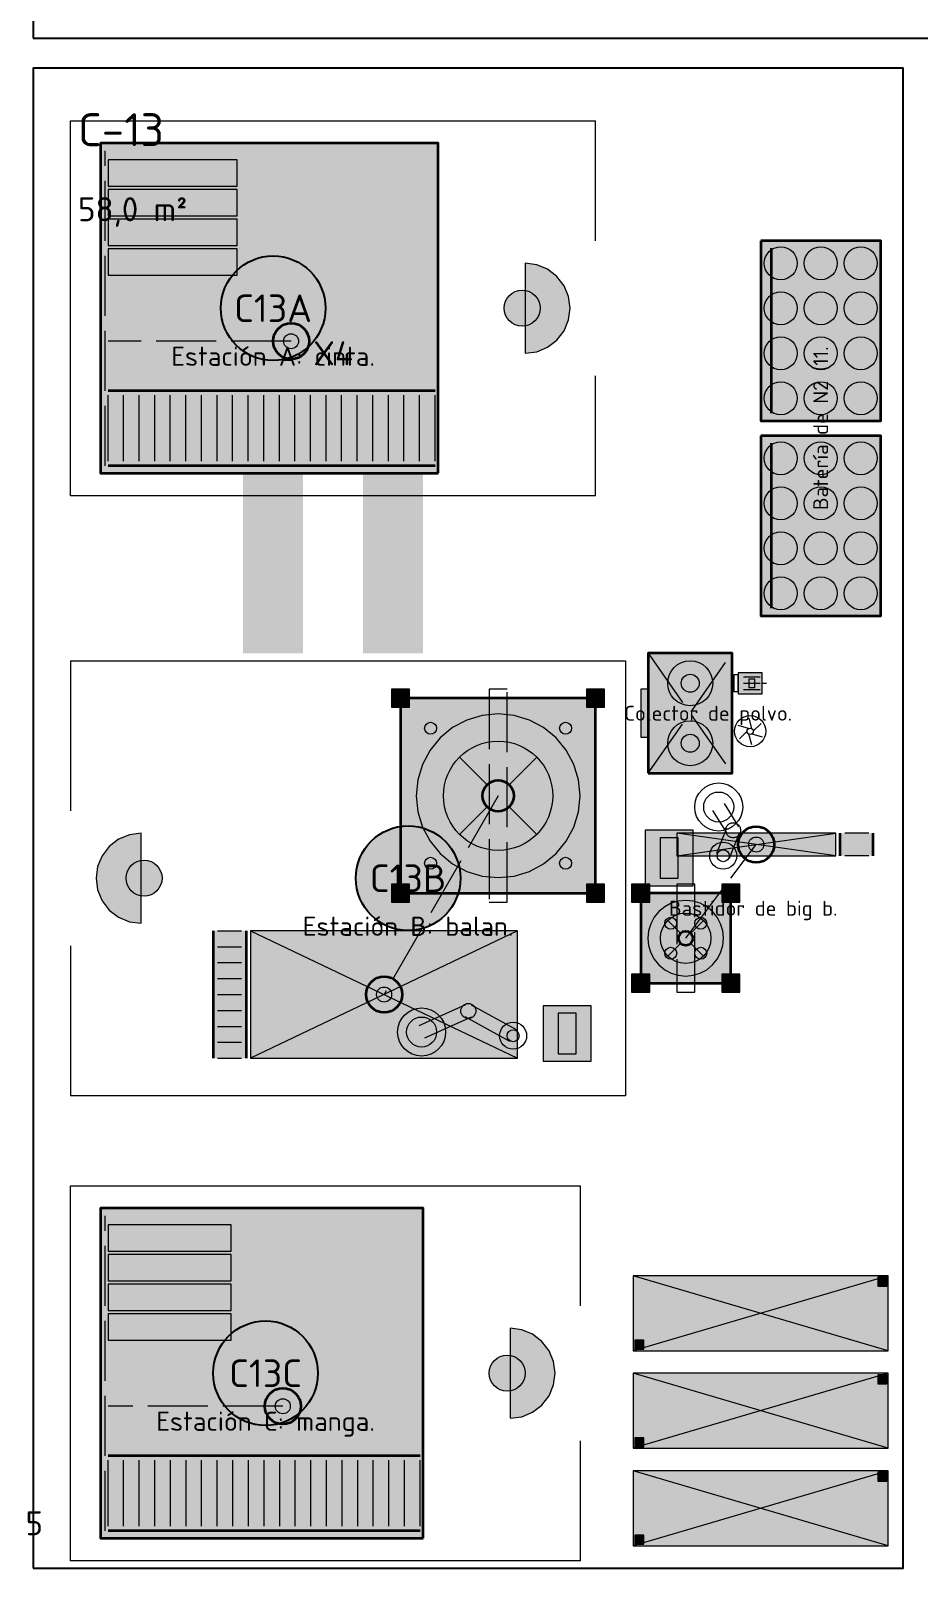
# Model space of a CAD drawing. Header units: millimetres. Extents: x 0 to 1682, y 0 to 1189.
# Drawn here: x 584.8 to 644, y 578 to 680.5 of the extents above; entities that cross this region are included whole.
import ezdxf
from ezdxf.enums import TextEntityAlignment as Align

# ---------------------------------------------------------------- set-up
doc = ezdxf.new("R2010")
doc.units = ezdxf.units.MM
doc.linetypes.add('IRAM-E-TRAZOS', pattern=[5, 4, -1])
for name, color, linetype, lineweight, true_color in [('A-AREA-TRABAJO', 30, 'CONTINUOUS', 13, 0xeb963c), ('A-EQUIPO', 30, 'CONTINUOUS', 35, 0xe67800), ('A-SENDA', 2, 'CONTINUOUS', 25, 0xd7a500)]:
    doc.layers.add(name, color=color, linetype=linetype, lineweight=lineweight, true_color=true_color)
for name, color, linetype, lineweight in [('A-EQUIPO-FINO', 8, 'CONTINUOUS', 13), ('A-EQUIPO-OCULTO', 8, 'IRAM-E-TRAZOS', 13), ('A-EQUIPO-RELLENO', 9, 'CONTINUOUS', 13), ('A-OPERARIO', 6, 'CONTINUOUS', 18), ('A-PASO', 7, 'CONTINUOUS', 25), ('A-SECTOR', 1, 'CONTINUOUS', 25), ('A-SEGURIDAD', 1, 'IRAM-E-TRAZOS', 18), ('A-TEXTO', 7, 'CONTINUOUS', 18), ('S-INCENDIO', 1, 'CONTINUOUS', 25)]:
    doc.layers.add(name, color=color, linetype=linetype, lineweight=lineweight)
doc.styles.add('ISO3098', font='isocpeur.ttf')

msp = doc.modelspace()

# ---------------------------------------------------------------- hatches: boundary and pattern name
at = {"layer": 'A-EQUIPO-RELLENO', "true_color": 0xeedec0}
h = msp.add_hatch(color=7, dxfattribs=at)
h.dxf.hatch_style = 1
h.paths.add_polyline_path([(612, 651), (612, 673), (589.5, 673), (589.5, 651)])
at = {"layer": 'A-EQUIPO-RELLENO', "true_color": 0xecece4}
h = msp.add_hatch(color=7, dxfattribs=at)
h.dxf.hatch_style = 1
h.paths.add_polyline_path([(633.5, 666.5), (633.5, 654.5), (641.5, 654.5), (641.5, 666.5)])
at = {"layer": 'A-EQUIPO-RELLENO', "true_color": 0xffffff}
h = msp.add_hatch(color=7, dxfattribs=at)
h.dxf.hatch_style = 1
h.paths.add_polyline_path([(604.488, 662), (604.401, 662.776), (604.143, 663.513), (603.727, 664.175), (603.175, 664.727), (602.513, 665.143), (601.776, 665.401), (601, 665.488), (600.224, 665.401), (599.487, 665.143), (598.825, 664.727), (598.273, 664.175), (597.857, 663.513), (597.599, 662.776), (597.512, 662), (597.599, 661.224), (597.857, 660.487), (598.273, 659.825), (598.825, 659.273), (599.487, 658.857), (600.224, 658.599), (601, 658.512), (601.776, 658.599), (602.513, 658.857), (603.175, 659.273), (603.727, 659.825), (604.143, 660.487), (604.401, 661.224)])
at = {"layer": 'A-EQUIPO-RELLENO', "true_color": 0x96b4d2}
h = msp.add_hatch(color=7, dxfattribs=at)
h.dxf.hatch_style = 1
h.paths.add_polyline_path([(634.833, 663.9), (635.118, 663.937), (635.383, 664.047), (635.611, 664.222), (635.786, 664.45), (635.896, 664.715), (635.933, 665), (635.896, 665.285), (635.786, 665.55), (635.611, 665.778), (635.383, 665.953), (635.118, 666.063), (634.833, 666.1), (634.549, 666.063), (634.283, 665.953), (634.056, 665.778), (633.881, 665.55), (633.771, 665.285), (633.733, 665), (633.771, 664.715), (633.881, 664.45), (634.056, 664.222), (634.283, 664.047), (634.549, 663.937)])
h = msp.add_hatch(color=7, dxfattribs=at)
h.dxf.hatch_style = 1
h.paths.add_polyline_path([(637.5, 663.9), (637.785, 663.937), (638.05, 664.047), (638.278, 664.222), (638.453, 664.45), (638.563, 664.715), (638.6, 665), (638.563, 665.285), (638.453, 665.55), (638.278, 665.778), (638.05, 665.953), (637.785, 666.063), (637.5, 666.1), (637.215, 666.063), (636.95, 665.953), (636.722, 665.778), (636.547, 665.55), (636.437, 665.285), (636.4, 665), (636.437, 664.715), (636.547, 664.45), (636.722, 664.222), (636.95, 664.047), (637.215, 663.937)])
h = msp.add_hatch(color=7, dxfattribs=at)
h.dxf.hatch_style = 1
h.paths.add_polyline_path([(640.167, 663.9), (640.451, 663.937), (640.717, 664.047), (640.944, 664.222), (641.119, 664.45), (641.229, 664.715), (641.267, 665), (641.229, 665.285), (641.119, 665.55), (640.944, 665.778), (640.717, 665.953), (640.451, 666.063), (640.167, 666.1), (639.882, 666.063), (639.617, 665.953), (639.389, 665.778), (639.214, 665.55), (639.104, 665.285), (639.067, 665), (639.104, 664.715), (639.214, 664.45), (639.389, 664.222), (639.617, 664.047), (639.882, 663.937)])
at = {"layer": 'A-EQUIPO-RELLENO', "true_color": 0xfae1f5}
h = msp.add_hatch(color=7, dxfattribs=at)
h.dxf.hatch_style = 1
h.paths.add_polyline_path([(617.8, 659), (618.576, 659.102), (619.3, 659.402), (619.921, 659.879), (620.398, 660.5), (620.698, 661.224), (620.8, 662), (620.698, 662.776), (620.398, 663.5), (619.921, 664.121), (619.3, 664.598), (618.576, 664.898), (617.8, 665), (617.8, 659)])
at = {"layer": 'A-EQUIPO-RELLENO', "true_color": 0xffffff}
h = msp.add_hatch(color=7, dxfattribs=at)
h.dxf.hatch_style = 1
h.paths.add_polyline_path([(617.6, 663.2), (617.289, 663.159), (617, 663.039), (616.751, 662.849), (616.561, 662.6), (616.441, 662.311), (616.4, 662), (616.441, 661.689), (616.561, 661.4), (616.751, 661.151), (617, 660.961), (617.289, 660.841), (617.6, 660.8), (617.911, 660.841), (618.2, 660.961), (618.449, 661.151), (618.639, 661.4), (618.759, 661.689), (618.8, 662), (618.759, 662.311), (618.639, 662.6), (618.449, 662.849), (618.2, 663.039), (617.911, 663.159)])
at = {"layer": 'A-EQUIPO-RELLENO', "true_color": 0x96b4d2}
h = msp.add_hatch(color=7, dxfattribs=at)
h.dxf.hatch_style = 1
h.paths.add_polyline_path([(634.833, 660.9), (635.118, 660.937), (635.383, 661.047), (635.611, 661.222), (635.786, 661.45), (635.896, 661.715), (635.933, 662), (635.896, 662.285), (635.786, 662.55), (635.611, 662.778), (635.383, 662.953), (635.118, 663.063), (634.833, 663.1), (634.549, 663.063), (634.283, 662.953), (634.056, 662.778), (633.881, 662.55), (633.771, 662.285), (633.733, 662), (633.771, 661.715), (633.881, 661.45), (634.056, 661.222), (634.283, 661.047), (634.549, 660.937)])
h = msp.add_hatch(color=7, dxfattribs=at)
h.dxf.hatch_style = 1
h.paths.add_polyline_path([(637.5, 660.9), (637.785, 660.937), (638.05, 661.047), (638.278, 661.222), (638.453, 661.45), (638.563, 661.715), (638.6, 662), (638.563, 662.285), (638.453, 662.55), (638.278, 662.778), (638.05, 662.953), (637.785, 663.063), (637.5, 663.1), (637.215, 663.063), (636.95, 662.953), (636.722, 662.778), (636.547, 662.55), (636.437, 662.285), (636.4, 662), (636.437, 661.715), (636.547, 661.45), (636.722, 661.222), (636.95, 661.047), (637.215, 660.937)])
h = msp.add_hatch(color=7, dxfattribs=at)
h.dxf.hatch_style = 1
h.paths.add_polyline_path([(640.167, 660.9), (640.451, 660.937), (640.717, 661.047), (640.944, 661.222), (641.119, 661.45), (641.229, 661.715), (641.267, 662), (641.229, 662.285), (641.119, 662.55), (640.944, 662.778), (640.717, 662.953), (640.451, 663.063), (640.167, 663.1), (639.882, 663.063), (639.617, 662.953), (639.389, 662.778), (639.214, 662.55), (639.104, 662.285), (639.067, 662), (639.104, 661.715), (639.214, 661.45), (639.389, 661.222), (639.617, 661.047), (639.882, 660.937)])
h = msp.add_hatch(color=7, dxfattribs=at)
h.dxf.hatch_style = 1
h.paths.add_polyline_path([(634.833, 657.9), (635.118, 657.937), (635.383, 658.047), (635.611, 658.222), (635.786, 658.45), (635.896, 658.715), (635.933, 659), (635.896, 659.285), (635.786, 659.55), (635.611, 659.778), (635.383, 659.953), (635.118, 660.063), (634.833, 660.1), (634.549, 660.063), (634.283, 659.953), (634.056, 659.778), (633.881, 659.55), (633.771, 659.285), (633.733, 659), (633.771, 658.715), (633.881, 658.45), (634.056, 658.222), (634.283, 658.047), (634.549, 657.937)])
h = msp.add_hatch(color=7, dxfattribs=at)
h.dxf.hatch_style = 1
h.paths.add_polyline_path([(637.5, 657.9), (637.785, 657.937), (638.05, 658.047), (638.278, 658.222), (638.453, 658.45), (638.563, 658.715), (638.6, 659), (638.563, 659.285), (638.453, 659.55), (638.278, 659.778), (638.05, 659.953), (637.785, 660.063), (637.5, 660.1), (637.215, 660.063), (636.95, 659.953), (636.722, 659.778), (636.547, 659.55), (636.437, 659.285), (636.4, 659), (636.437, 658.715), (636.547, 658.45), (636.722, 658.222), (636.95, 658.047), (637.215, 657.937)])
h = msp.add_hatch(color=7, dxfattribs=at)
h.dxf.hatch_style = 1
h.paths.add_polyline_path([(640.167, 657.9), (640.451, 657.937), (640.717, 658.047), (640.944, 658.222), (641.119, 658.45), (641.229, 658.715), (641.267, 659), (641.229, 659.285), (641.119, 659.55), (640.944, 659.778), (640.717, 659.953), (640.451, 660.063), (640.167, 660.1), (639.882, 660.063), (639.617, 659.953), (639.389, 659.778), (639.214, 659.55), (639.104, 659.285), (639.067, 659), (639.104, 658.715), (639.214, 658.45), (639.389, 658.222), (639.617, 658.047), (639.882, 657.937)])
h = msp.add_hatch(color=7, dxfattribs=at)
h.dxf.hatch_style = 1
h.paths.add_polyline_path([(634.833, 654.9), (635.118, 654.937), (635.383, 655.047), (635.611, 655.222), (635.786, 655.45), (635.896, 655.715), (635.933, 656), (635.896, 656.285), (635.786, 656.55), (635.611, 656.778), (635.383, 656.953), (635.118, 657.063), (634.833, 657.1), (634.549, 657.063), (634.283, 656.953), (634.056, 656.778), (633.881, 656.55), (633.771, 656.285), (633.733, 656), (633.771, 655.715), (633.881, 655.45), (634.056, 655.222), (634.283, 655.047), (634.549, 654.937)])
h = msp.add_hatch(color=7, dxfattribs=at)
h.dxf.hatch_style = 1
h.paths.add_polyline_path([(637.5, 654.9), (637.785, 654.937), (638.05, 655.047), (638.278, 655.222), (638.453, 655.45), (638.563, 655.715), (638.6, 656), (638.563, 656.285), (638.453, 656.55), (638.278, 656.778), (638.05, 656.953), (637.785, 657.063), (637.5, 657.1), (637.215, 657.063), (636.95, 656.953), (636.722, 656.778), (636.547, 656.55), (636.437, 656.285), (636.4, 656), (636.437, 655.715), (636.547, 655.45), (636.722, 655.222), (636.95, 655.047), (637.215, 654.937)])
h = msp.add_hatch(color=7, dxfattribs=at)
h.dxf.hatch_style = 1
h.paths.add_polyline_path([(640.167, 654.9), (640.451, 654.937), (640.717, 655.047), (640.944, 655.222), (641.119, 655.45), (641.229, 655.715), (641.267, 656), (641.229, 656.285), (641.119, 656.55), (640.944, 656.778), (640.717, 656.953), (640.451, 657.063), (640.167, 657.1), (639.882, 657.063), (639.617, 656.953), (639.389, 656.778), (639.214, 656.55), (639.104, 656.285), (639.067, 656), (639.104, 655.715), (639.214, 655.45), (639.389, 655.222), (639.617, 655.047), (639.882, 654.937)])
at = {"layer": 'A-EQUIPO-RELLENO', "true_color": 0xeeeeee}
h = msp.add_hatch(color=7, dxfattribs=at)
h.dxf.hatch_style = 1
h.paths.add_polyline_path([(611.8, 651.5), (611.8, 656.5), (590, 656.5), (590, 651.5)])
at = {"layer": 'A-EQUIPO-RELLENO', "true_color": 0xecece4}
h = msp.add_hatch(color=7, dxfattribs=at)
h.dxf.hatch_style = 1
h.paths.add_polyline_path([(633.5, 653.5), (633.5, 641.5), (641.5, 641.5), (641.5, 653.5)])
at = {"layer": 'A-EQUIPO-RELLENO', "true_color": 0x96b4d2}
h = msp.add_hatch(color=7, dxfattribs=at)
h.dxf.hatch_style = 1
h.paths.add_polyline_path([(634.833, 650.9), (635.118, 650.937), (635.383, 651.047), (635.611, 651.222), (635.786, 651.45), (635.896, 651.715), (635.933, 652), (635.896, 652.285), (635.786, 652.55), (635.611, 652.778), (635.383, 652.953), (635.118, 653.063), (634.833, 653.1), (634.549, 653.063), (634.283, 652.953), (634.056, 652.778), (633.881, 652.55), (633.771, 652.285), (633.733, 652), (633.771, 651.715), (633.881, 651.45), (634.056, 651.222), (634.283, 651.047), (634.549, 650.937)])
h = msp.add_hatch(color=7, dxfattribs=at)
h.dxf.hatch_style = 1
h.paths.add_polyline_path([(637.5, 650.9), (637.785, 650.937), (638.05, 651.047), (638.278, 651.222), (638.453, 651.45), (638.563, 651.715), (638.6, 652), (638.563, 652.285), (638.453, 652.55), (638.278, 652.778), (638.05, 652.953), (637.785, 653.063), (637.5, 653.1), (637.215, 653.063), (636.95, 652.953), (636.722, 652.778), (636.547, 652.55), (636.437, 652.285), (636.4, 652), (636.437, 651.715), (636.547, 651.45), (636.722, 651.222), (636.95, 651.047), (637.215, 650.937)])
h = msp.add_hatch(color=7, dxfattribs=at)
h.dxf.hatch_style = 1
h.paths.add_polyline_path([(640.167, 650.9), (640.451, 650.937), (640.717, 651.047), (640.944, 651.222), (641.119, 651.45), (641.229, 651.715), (641.267, 652), (641.229, 652.285), (641.119, 652.55), (640.944, 652.778), (640.717, 652.953), (640.451, 653.063), (640.167, 653.1), (639.882, 653.063), (639.617, 652.953), (639.389, 652.778), (639.214, 652.55), (639.104, 652.285), (639.067, 652), (639.104, 651.715), (639.214, 651.45), (639.389, 651.222), (639.617, 651.047), (639.882, 650.937)])
h = msp.add_hatch(color=7, dxfattribs=at)
h.dxf.hatch_style = 1
h.paths.add_polyline_path([(634.833, 647.9), (635.118, 647.937), (635.383, 648.047), (635.611, 648.222), (635.786, 648.45), (635.896, 648.715), (635.933, 649), (635.896, 649.285), (635.786, 649.55), (635.611, 649.778), (635.383, 649.953), (635.118, 650.063), (634.833, 650.1), (634.549, 650.063), (634.283, 649.953), (634.056, 649.778), (633.881, 649.55), (633.771, 649.285), (633.733, 649), (633.771, 648.715), (633.881, 648.45), (634.056, 648.222), (634.283, 648.047), (634.549, 647.937)])
h = msp.add_hatch(color=7, dxfattribs=at)
h.dxf.hatch_style = 1
h.paths.add_polyline_path([(637.5, 647.9), (637.785, 647.937), (638.05, 648.047), (638.278, 648.222), (638.453, 648.45), (638.563, 648.715), (638.6, 649), (638.563, 649.285), (638.453, 649.55), (638.278, 649.778), (638.05, 649.953), (637.785, 650.063), (637.5, 650.1), (637.215, 650.063), (636.95, 649.953), (636.722, 649.778), (636.547, 649.55), (636.437, 649.285), (636.4, 649), (636.437, 648.715), (636.547, 648.45), (636.722, 648.222), (636.95, 648.047), (637.215, 647.937)])
h = msp.add_hatch(color=7, dxfattribs=at)
h.dxf.hatch_style = 1
h.paths.add_polyline_path([(640.167, 647.9), (640.451, 647.937), (640.717, 648.047), (640.944, 648.222), (641.119, 648.45), (641.229, 648.715), (641.267, 649), (641.229, 649.285), (641.119, 649.55), (640.944, 649.778), (640.717, 649.953), (640.451, 650.063), (640.167, 650.1), (639.882, 650.063), (639.617, 649.953), (639.389, 649.778), (639.214, 649.55), (639.104, 649.285), (639.067, 649), (639.104, 648.715), (639.214, 648.45), (639.389, 648.222), (639.617, 648.047), (639.882, 647.937)])
h = msp.add_hatch(color=7, dxfattribs=at)
h.dxf.hatch_style = 1
h.paths.add_polyline_path([(634.833, 644.9), (635.118, 644.937), (635.383, 645.047), (635.611, 645.222), (635.786, 645.45), (635.896, 645.715), (635.933, 646), (635.896, 646.285), (635.786, 646.55), (635.611, 646.778), (635.383, 646.953), (635.118, 647.063), (634.833, 647.1), (634.549, 647.063), (634.283, 646.953), (634.056, 646.778), (633.881, 646.55), (633.771, 646.285), (633.733, 646), (633.771, 645.715), (633.881, 645.45), (634.056, 645.222), (634.283, 645.047), (634.549, 644.937)])
h = msp.add_hatch(color=7, dxfattribs=at)
h.dxf.hatch_style = 1
h.paths.add_polyline_path([(637.5, 644.9), (637.785, 644.937), (638.05, 645.047), (638.278, 645.222), (638.453, 645.45), (638.563, 645.715), (638.6, 646), (638.563, 646.285), (638.453, 646.55), (638.278, 646.778), (638.05, 646.953), (637.785, 647.063), (637.5, 647.1), (637.215, 647.063), (636.95, 646.953), (636.722, 646.778), (636.547, 646.55), (636.437, 646.285), (636.4, 646), (636.437, 645.715), (636.547, 645.45), (636.722, 645.222), (636.95, 645.047), (637.215, 644.937)])
h = msp.add_hatch(color=7, dxfattribs=at)
h.dxf.hatch_style = 1
h.paths.add_polyline_path([(640.167, 644.9), (640.451, 644.937), (640.717, 645.047), (640.944, 645.222), (641.119, 645.45), (641.229, 645.715), (641.267, 646), (641.229, 646.285), (641.119, 646.55), (640.944, 646.778), (640.717, 646.953), (640.451, 647.063), (640.167, 647.1), (639.882, 647.063), (639.617, 646.953), (639.389, 646.778), (639.214, 646.55), (639.104, 646.285), (639.067, 646), (639.104, 645.715), (639.214, 645.45), (639.389, 645.222), (639.617, 645.047), (639.882, 644.937)])
h = msp.add_hatch(color=7, dxfattribs=at)
h.dxf.hatch_style = 1
h.paths.add_polyline_path([(634.833, 641.9), (635.118, 641.937), (635.383, 642.047), (635.611, 642.222), (635.786, 642.45), (635.896, 642.715), (635.933, 643), (635.896, 643.285), (635.786, 643.55), (635.611, 643.778), (635.383, 643.953), (635.118, 644.063), (634.833, 644.1), (634.549, 644.063), (634.283, 643.953), (634.056, 643.778), (633.881, 643.55), (633.771, 643.285), (633.733, 643), (633.771, 642.715), (633.881, 642.45), (634.056, 642.222), (634.283, 642.047), (634.549, 641.937)])
h = msp.add_hatch(color=7, dxfattribs=at)
h.dxf.hatch_style = 1
h.paths.add_polyline_path([(637.5, 641.9), (637.785, 641.937), (638.05, 642.047), (638.278, 642.222), (638.453, 642.45), (638.563, 642.715), (638.6, 643), (638.563, 643.285), (638.453, 643.55), (638.278, 643.778), (638.05, 643.953), (637.785, 644.063), (637.5, 644.1), (637.215, 644.063), (636.95, 643.953), (636.722, 643.778), (636.547, 643.55), (636.437, 643.285), (636.4, 643), (636.437, 642.715), (636.547, 642.45), (636.722, 642.222), (636.95, 642.047), (637.215, 641.937)])
h = msp.add_hatch(color=7, dxfattribs=at)
h.dxf.hatch_style = 1
h.paths.add_polyline_path([(640.167, 641.9), (640.451, 641.937), (640.717, 642.047), (640.944, 642.222), (641.119, 642.45), (641.229, 642.715), (641.267, 643), (641.229, 643.285), (641.119, 643.55), (640.944, 643.778), (640.717, 643.953), (640.451, 644.063), (640.167, 644.1), (639.882, 644.063), (639.617, 643.953), (639.389, 643.778), (639.214, 643.55), (639.104, 643.285), (639.067, 643), (639.104, 642.715), (639.214, 642.45), (639.389, 642.222), (639.617, 642.047), (639.882, 641.937)])
at = {"layer": 'A-EQUIPO-RELLENO', "true_color": 0xeeeeee}
h = msp.add_hatch(color=7, dxfattribs=at)
h.dxf.hatch_style = 1
h.paths.add_polyline_path([(626, 631), (631.6, 631), (631.6, 639), (626, 639)])
at = {"layer": 'A-EQUIPO-RELLENO', "true_color": 0xcdd0d4}
h = msp.add_hatch(color=7, dxfattribs=at)
h.dxf.hatch_style = 1
h.paths.add_polyline_path([(632, 636.3), (633.6, 636.3), (633.6, 637.7), (632, 637.7)])
at = {"layer": 'A-EQUIPO-RELLENO', "true_color": 0x969ba0}
h = msp.add_hatch(color=7, dxfattribs=at)
h.dxf.hatch_style = 1
h.paths.add_polyline_path([(608.9, 636.6), (608.9, 635.4), (610.1, 635.4), (610.1, 636.6)])
h = msp.add_hatch(color=7, dxfattribs=at)
h.dxf.hatch_style = 1
h.paths.add_polyline_path([(621.9, 636.6), (621.9, 635.4), (623.1, 635.4), (623.1, 636.6)])
at = {"layer": 'A-EQUIPO-RELLENO', "true_color": 0xf0c83c}
h = msp.add_hatch(color=7, dxfattribs=at)
h.dxf.hatch_style = 1
h.paths.add_polyline_path([(625.5, 633.4), (626, 633.4), (626, 636.6), (625.5, 636.6)])
at = {"layer": 'A-EQUIPO-RELLENO', "true_color": 0xfaeec8}
h = msp.add_hatch(color=7, dxfattribs=at)
h.dxf.hatch_style = 1
h.paths.add_polyline_path([(609.5, 636), (609.5, 623), (622.5, 623), (622.5, 636)])
at = {"layer": 'A-EQUIPO-RELLENO', "true_color": 0xffffff}
h = msp.add_hatch(color=7, dxfattribs=at)
h.dxf.hatch_style = 1
h.paths.add_polyline_path([(613.488, 624), (613.401, 624.776), (613.143, 625.513), (612.727, 626.175), (612.175, 626.727), (611.513, 627.143), (610.776, 627.401), (610, 627.488), (609.224, 627.401), (608.487, 627.143), (607.825, 626.727), (607.273, 626.175), (606.857, 625.513), (606.599, 624.776), (606.512, 624), (606.599, 623.224), (606.857, 622.487), (607.273, 621.825), (607.825, 621.273), (608.487, 620.857), (609.224, 620.599), (610, 620.512), (610.776, 620.599), (611.513, 620.857), (612.175, 621.273), (612.727, 621.825), (613.143, 622.487), (613.401, 623.224)])
at = {"layer": 'A-EQUIPO-RELLENO', "true_color": 0xfae1f5}
h = msp.add_hatch(color=7, dxfattribs=at)
h.dxf.hatch_style = 1
h.paths.add_polyline_path([(592.2, 627), (591.424, 626.898), (590.7, 626.598), (590.079, 626.121), (589.602, 625.5), (589.302, 624.776), (589.2, 624), (589.302, 623.224), (589.602, 622.5), (590.079, 621.879), (590.7, 621.402), (591.424, 621.102), (592.2, 621), (592.2, 627)])
at = {"layer": 'A-EQUIPO-RELLENO', "true_color": 0xcdd0d4}
h = msp.add_hatch(color=7, dxfattribs=at)
h.dxf.hatch_style = 1
h.paths.add_polyline_path([(629, 623.5), (629, 627.2), (625.8, 627.2), (625.8, 623.5)])
at = {"layer": 'A-EQUIPO-RELLENO', "true_color": 0xeeeeee}
h = msp.add_hatch(color=7, dxfattribs=at)
h.dxf.hatch_style = 1
h.paths.add_polyline_path([(638.5, 625.5), (638.5, 627), (627.9, 627), (627.9, 625.5)])
h = msp.add_hatch(color=7, dxfattribs=at)
h.dxf.hatch_style = 1
h.paths.add_polyline_path([(641, 625.5), (641, 627), (638.8, 627), (638.8, 625.5)])
at = {"layer": 'A-EQUIPO-RELLENO', "true_color": 0xffffff}
h = msp.add_hatch(color=7, dxfattribs=at)
h.dxf.hatch_style = 1
h.paths.add_polyline_path([(592.4, 622.8), (592.711, 622.841), (593, 622.961), (593.249, 623.151), (593.439, 623.4), (593.559, 623.689), (593.6, 624), (593.559, 624.311), (593.439, 624.6), (593.249, 624.849), (593, 625.039), (592.711, 625.159), (592.4, 625.2), (592.089, 625.159), (591.8, 625.039), (591.551, 624.849), (591.361, 624.6), (591.241, 624.311), (591.2, 624), (591.241, 623.689), (591.361, 623.4), (591.551, 623.151), (591.8, 622.961), (592.089, 622.841)])
at = {"layer": 'A-EQUIPO-RELLENO', "true_color": 0x969ba0}
h = msp.add_hatch(color=7, dxfattribs=at)
h.dxf.hatch_style = 1
h.paths.add_polyline_path([(608.9, 623.6), (608.9, 622.4), (610.1, 622.4), (610.1, 623.6)])
h = msp.add_hatch(color=7, dxfattribs=at)
h.dxf.hatch_style = 1
h.paths.add_polyline_path([(621.9, 623.6), (621.9, 622.4), (623.1, 622.4), (623.1, 623.6)])
h = msp.add_hatch(color=7, dxfattribs=at)
h.dxf.hatch_style = 1
h.paths.add_polyline_path([(626.1, 622.4), (626.1, 623.6), (624.9, 623.6), (624.9, 622.4)])
h = msp.add_hatch(color=7, dxfattribs=at)
h.dxf.hatch_style = 1
h.paths.add_polyline_path([(632.1, 622.4), (632.1, 623.6), (630.9, 623.6), (630.9, 622.4)])
at = {"layer": 'A-EQUIPO-RELLENO', "true_color": 0xfaeec8}
h = msp.add_hatch(color=7, dxfattribs=at)
h.dxf.hatch_style = 1
h.paths.add_polyline_path([(631.5, 617), (631.5, 623), (625.5, 623), (625.5, 617)])
at = {"layer": 'A-EQUIPO-RELLENO', "true_color": 0xeeeeee}
h = msp.add_hatch(color=7, dxfattribs=at)
h.dxf.hatch_style = 1
h.paths.add_polyline_path([(597, 620.5), (597, 612), (599.2, 612), (599.2, 620.5)])
h = msp.add_hatch(color=7, dxfattribs=at)
h.dxf.hatch_style = 1
h.paths.add_polyline_path([(599.5, 620.5), (599.5, 612), (617.3, 612), (617.3, 620.5)])
at = {"layer": 'A-EQUIPO-RELLENO', "true_color": 0x969ba0}
h = msp.add_hatch(color=7, dxfattribs=at)
h.dxf.hatch_style = 1
h.paths.add_polyline_path([(626.1, 616.4), (626.1, 617.6), (624.9, 617.6), (624.9, 616.4)])
h = msp.add_hatch(color=7, dxfattribs=at)
h.dxf.hatch_style = 1
h.paths.add_polyline_path([(632.1, 616.4), (632.1, 617.6), (630.9, 617.6), (630.9, 616.4)])
at = {"layer": 'A-EQUIPO-RELLENO', "true_color": 0xcdd0d4}
h = msp.add_hatch(color=7, dxfattribs=at)
h.dxf.hatch_style = 1
h.paths.add_polyline_path([(619, 615.5), (619, 611.8), (622.2, 611.8), (622.2, 615.5)])
at = {"layer": 'A-EQUIPO-RELLENO', "true_color": 0xeedec0}
h = msp.add_hatch(color=7, dxfattribs=at)
h.dxf.hatch_style = 1
h.paths.add_polyline_path([(611, 580), (611, 602), (589.5, 602), (589.5, 580)])
at = {"layer": 'A-EQUIPO-RELLENO', "true_color": 0xeeeeee}
h = msp.add_hatch(color=7, dxfattribs=at)
h.dxf.hatch_style = 1
h.paths.add_polyline_path([(642, 597.5), (625, 597.5), (625, 592.5), (642, 592.5)])
at = {"layer": 'A-EQUIPO-RELLENO', "true_color": 0x969ba0}
h = msp.add_hatch(color=7, dxfattribs=at)
h.dxf.hatch_style = 1
h.paths.add_polyline_path([(641.9, 597.4), (641.3, 597.4), (641.3, 596.8), (641.9, 596.8)])
at = {"layer": 'A-EQUIPO-RELLENO', "true_color": 0xffffff}
h = msp.add_hatch(color=7, dxfattribs=at)
h.dxf.hatch_style = 1
h.paths.add_polyline_path([(603.988, 591), (603.901, 591.776), (603.643, 592.513), (603.227, 593.175), (602.675, 593.727), (602.013, 594.143), (601.276, 594.401), (600.5, 594.488), (599.724, 594.401), (598.987, 594.143), (598.325, 593.727), (597.773, 593.175), (597.357, 592.513), (597.099, 591.776), (597.012, 591), (597.099, 590.224), (597.357, 589.487), (597.773, 588.825), (598.325, 588.273), (598.987, 587.857), (599.724, 587.599), (600.5, 587.512), (601.276, 587.599), (602.013, 587.857), (602.675, 588.273), (603.227, 588.825), (603.643, 589.487), (603.901, 590.224)])
at = {"layer": 'A-EQUIPO-RELLENO', "true_color": 0xfae1f5}
h = msp.add_hatch(color=7, dxfattribs=at)
h.dxf.hatch_style = 1
h.paths.add_polyline_path([(616.8, 588), (617.576, 588.102), (618.3, 588.402), (618.921, 588.879), (619.398, 589.5), (619.698, 590.224), (619.8, 591), (619.698, 591.776), (619.398, 592.5), (618.921, 593.121), (618.3, 593.598), (617.576, 593.898), (616.8, 594), (616.8, 588)])
at = {"layer": 'A-EQUIPO-RELLENO', "true_color": 0x969ba0}
h = msp.add_hatch(color=7, dxfattribs=at)
h.dxf.hatch_style = 1
h.paths.add_polyline_path([(625.7, 593.2), (625.1, 593.2), (625.1, 592.6), (625.7, 592.6)])
at = {"layer": 'A-EQUIPO-RELLENO', "true_color": 0xffffff}
h = msp.add_hatch(color=7, dxfattribs=at)
h.dxf.hatch_style = 1
h.paths.add_polyline_path([(616.6, 592.2), (616.289, 592.159), (616, 592.039), (615.751, 591.849), (615.561, 591.6), (615.441, 591.311), (615.4, 591), (615.441, 590.689), (615.561, 590.4), (615.751, 590.151), (616, 589.961), (616.289, 589.841), (616.6, 589.8), (616.911, 589.841), (617.2, 589.961), (617.449, 590.151), (617.639, 590.4), (617.759, 590.689), (617.8, 591), (617.759, 591.311), (617.639, 591.6), (617.449, 591.849), (617.2, 592.039), (616.911, 592.159)])
at = {"layer": 'A-EQUIPO-RELLENO', "true_color": 0xeeeeee}
h = msp.add_hatch(color=7, dxfattribs=at)
h.dxf.hatch_style = 1
h.paths.add_polyline_path([(642, 591), (625, 591), (625, 586), (642, 586)])
at = {"layer": 'A-EQUIPO-RELLENO', "true_color": 0x969ba0}
h = msp.add_hatch(color=7, dxfattribs=at)
h.dxf.hatch_style = 1
h.paths.add_polyline_path([(641.9, 590.9), (641.3, 590.9), (641.3, 590.3), (641.9, 590.3)])
h = msp.add_hatch(color=7, dxfattribs=at)
h.dxf.hatch_style = 1
h.paths.add_polyline_path([(625.7, 586.7), (625.1, 586.7), (625.1, 586.1), (625.7, 586.1)])
at = {"layer": 'A-EQUIPO-RELLENO', "true_color": 0xeeeeee}
h = msp.add_hatch(color=7, dxfattribs=at)
h.dxf.hatch_style = 1
h.paths.add_polyline_path([(610.8, 580.5), (610.8, 585.5), (590, 585.5), (590, 580.5)])
h = msp.add_hatch(color=7, dxfattribs=at)
h.dxf.hatch_style = 1
h.paths.add_polyline_path([(642, 584.5), (625, 584.5), (625, 579.5), (642, 579.5)])
at = {"layer": 'A-EQUIPO-RELLENO', "true_color": 0x969ba0}
h = msp.add_hatch(color=7, dxfattribs=at)
h.dxf.hatch_style = 1
h.paths.add_polyline_path([(641.9, 584.4), (641.3, 584.4), (641.3, 583.8), (641.9, 583.8)])
h = msp.add_hatch(color=7, dxfattribs=at)
h.dxf.hatch_style = 1
h.paths.add_polyline_path([(625.7, 580.2), (625.1, 580.2), (625.1, 579.6), (625.7, 579.6)])
at = {"layer": 'A-SENDA', "true_color": 0xd7a500}
h = msp.add_hatch(color=7, dxfattribs=at)
h.dxf.hatch_style = 1
h.paths.add_polyline_path([(599, 639), (603, 639), (603, 651), (599, 651)])
h = msp.add_hatch(color=7, dxfattribs=at)
h.dxf.hatch_style = 1
h.paths.add_polyline_path([(607, 639), (611, 639), (611, 651), (607, 651)])

# ---------------------------------------------------------------- linework, layer by layer
at = {"layer": 'A-AREA-TRABAJO'}
for p, q in [((622.5, 666.5), (622.5, 674.5)), ((622.5, 649.5), (622.5, 657.5)), ((587.5, 638.5), (587.5, 628.5)), ((587.5, 619.5), (587.5, 609.5)), ((621.5, 595.5), (621.5, 603.5)), ((621.5, 578.5), (621.5, 586.5))]:
    msp.add_line(p, q, dxfattribs=at)
for points in [[(622.5, 649.5), (587.5, 649.5), (587.5, 674.5), (622.5, 674.5)], [(587.5, 638.5), (624.5, 638.5), (624.5, 609.5), (587.5, 609.5)], [(621.5, 578.5), (587.5, 578.5), (587.5, 603.5), (621.5, 603.5)]]:
    msp.add_lwpolyline(points, dxfattribs=at)
at = {"layer": 'A-EQUIPO'}
for p, q in [((634.2, 666), (634.2, 655)), ((611.8, 656.5), (590, 656.5)), ((634.2, 653), (634.2, 642)), ((611.8, 651.5), (590, 651.5)), ((638.8, 625.5), (638.8, 627)), ((641, 625.5), (641, 627)), ((597, 620.5), (597, 612)), ((599.2, 620.5), (599.2, 612)), ((610.8, 585.5), (590, 585.5)), ((610.8, 580.5), (590, 580.5))]:
    msp.add_line(p, q, dxfattribs=at)
for points in [[(612, 651), (612, 673), (589.5, 673), (589.5, 651)], [(633.5, 666.5), (633.5, 654.5), (641.5, 654.5), (641.5, 666.5)], [(633.5, 653.5), (633.5, 641.5), (641.5, 641.5), (641.5, 653.5)], [(626, 631), (631.6, 631), (631.6, 639), (626, 639)], [(609.5, 636), (609.5, 623), (622.5, 623), (622.5, 636)], [(631.5, 617), (631.5, 623), (625.5, 623), (625.5, 617)], [(611, 580), (611, 602), (589.5, 602), (589.5, 580)]]:
    msp.add_lwpolyline(points, close=True, dxfattribs=at)
for centre, radius in [((602.2, 659.8), 1.2), ((616, 629.5), 1.04), ((633.2, 626.25), 1.2), ((628.5, 620), 0.48), ((608.4, 616.25), 1.2), ((601.65, 588.8), 1.2)]:
    msp.add_circle(centre, radius, dxfattribs=at)
at = {"layer": 'A-EQUIPO-FINO'}
for p, q in [((590, 651.8), (590, 656.2)), ((591.038, 651.8), (591.038, 656.2)), ((592.076, 651.8), (592.076, 656.2)), ((593.114, 651.8), (593.114, 656.2)), ((594.152, 651.8), (594.152, 656.2)), ((595.19, 651.8), (595.19, 656.2)), ((596.229, 651.8), (596.229, 656.2)), ((597.267, 651.8), (597.267, 656.2)), ((598.305, 651.8), (598.305, 656.2)), ((599.343, 651.8), (599.343, 656.2)), ((600.381, 651.8), (600.381, 656.2)), ((601.419, 651.8), (601.419, 656.2)), ((602.457, 651.8), (602.457, 656.2)), ((603.495, 651.8), (603.495, 656.2)), ((604.533, 651.8), (604.533, 656.2)), ((605.571, 651.8), (605.571, 656.2)), ((606.61, 651.8), (606.61, 656.2)), ((607.648, 651.8), (607.648, 656.2)), ((608.686, 651.8), (608.686, 656.2)), ((609.724, 651.8), (609.724, 656.2)), ((610.762, 651.8), (610.762, 656.2)), ((611.8, 651.8), (611.8, 656.2)), ((632.352, 637.42), (633.472, 637.42)), ((632.352, 637), (633.472, 637)), ((632.352, 636.58), (633.472, 636.58)), ((633.6, 637), (633.888, 637)), ((615.265, 630.235), (613.426, 632.074)), ((616.735, 630.235), (618.574, 632.074)), ((615.265, 628.765), (613.426, 626.926)), ((616.735, 628.765), (618.574, 626.926)), ((638.5, 625.5), (627.9, 627)), ((627.9, 625.5), (638.5, 627)), ((640.7, 627), (639.1, 627)), ((640.7, 625.5), (639.1, 625.5)), ((628.161, 620.339), (627.312, 621.188)), ((628.839, 620.339), (629.688, 621.188)), ((597.3, 620.5), (598.9, 620.5)), ((599.5, 620.5), (617.3, 612)), ((617.3, 620.5), (599.5, 612)), ((597.3, 619.438), (598.9, 619.438)), ((628.161, 619.661), (627.312, 618.812)), ((628.839, 619.661), (629.688, 618.812)), ((597.3, 618.375), (598.9, 618.375)), ((597.3, 617.312), (598.9, 617.312)), ((597.3, 616.25), (598.9, 616.25)), ((597.3, 615.188), (598.9, 615.188)), ((597.3, 614.125), (598.9, 614.125)), ((597.3, 613.062), (598.9, 613.062)), ((597.3, 612), (598.9, 612)), ((642, 597.5), (625, 592.5)), ((642, 592.5), (625, 597.5)), ((642, 591), (625, 586)), ((642, 586), (625, 591)), ((590, 580.8), (590, 585.2)), ((591.04, 580.8), (591.04, 585.2)), ((592.08, 580.8), (592.08, 585.2)), ((593.12, 580.8), (593.12, 585.2)), ((594.16, 580.8), (594.16, 585.2)), ((595.2, 580.8), (595.2, 585.2)), ((596.24, 580.8), (596.24, 585.2)), ((597.28, 580.8), (597.28, 585.2)), ((598.32, 580.8), (598.32, 585.2)), ((599.36, 580.8), (599.36, 585.2)), ((600.4, 580.8), (600.4, 585.2)), ((601.44, 580.8), (601.44, 585.2)), ((602.48, 580.8), (602.48, 585.2)), ((603.52, 580.8), (603.52, 585.2)), ((604.56, 580.8), (604.56, 585.2)), ((605.6, 580.8), (605.6, 585.2)), ((606.64, 580.8), (606.64, 585.2)), ((607.68, 580.8), (607.68, 585.2)), ((608.72, 580.8), (608.72, 585.2)), ((609.76, 580.8), (609.76, 585.2)), ((610.8, 580.8), (610.8, 585.2)), ((642, 584.5), (625, 579.5)), ((642, 579.5), (625, 584.5))]:
    msp.add_line(p, q, dxfattribs=at)
for points in [[(598.6, 670.14), (598.6, 671.9), (590, 671.9), (590, 670.14)], [(598.6, 668.16), (598.6, 669.92), (590, 669.92), (590, 668.16)], [(598.6, 666.18), (598.6, 667.94), (590, 667.94), (590, 666.18)], [(598.6, 664.2), (598.6, 665.96), (590, 665.96), (590, 664.2)], [(631.712, 636.44), (632, 636.44), (632, 637.56), (631.712, 637.56)], [(632, 636.3), (633.6, 636.3), (633.6, 637.7), (632, 637.7)], [(608.9, 636.6), (608.9, 635.4), (610.1, 635.4), (610.1, 636.6)], [(621.9, 636.6), (621.9, 635.4), (623.1, 635.4), (623.1, 636.6)], [(632.72, 636.72), (633.12, 636.72), (633.12, 637.28), (632.72, 637.28)], [(629, 623.5), (629, 627.2), (625.8, 627.2), (625.8, 623.5)], [(628, 624), (628, 626.7), (626.8, 626.7), (626.8, 624)], [(638.5, 625.5), (638.5, 627), (627.9, 627), (627.9, 625.5)], [(608.9, 623.6), (608.9, 622.4), (610.1, 622.4), (610.1, 623.6)], [(621.9, 623.6), (621.9, 622.4), (623.1, 622.4), (623.1, 623.6)], [(626.1, 622.4), (626.1, 623.6), (624.9, 623.6), (624.9, 622.4)], [(632.1, 622.4), (632.1, 623.6), (630.9, 623.6), (630.9, 622.4)], [(599.5, 620.5), (599.5, 612), (617.3, 612), (617.3, 620.5)], [(626.1, 616.4), (626.1, 617.6), (624.9, 617.6), (624.9, 616.4)], [(632.1, 616.4), (632.1, 617.6), (630.9, 617.6), (630.9, 616.4)], [(619, 615.5), (619, 611.8), (622.2, 611.8), (622.2, 615.5)], [(620, 615), (620, 612.3), (621.2, 612.3), (621.2, 615)], [(598.2, 599.14), (598.2, 600.9), (590, 600.9), (590, 599.14)], [(598.2, 597.16), (598.2, 598.92), (590, 598.92), (590, 597.16)], [(598.2, 595.18), (598.2, 596.94), (590, 596.94), (590, 595.18)], [(642, 597.5), (625, 597.5), (625, 592.5), (642, 592.5)], [(641.9, 597.4), (641.3, 597.4), (641.3, 596.8), (641.9, 596.8)], [(598.2, 593.2), (598.2, 594.96), (590, 594.96), (590, 593.2)], [(625.7, 593.2), (625.1, 593.2), (625.1, 592.6), (625.7, 592.6)], [(642, 591), (625, 591), (625, 586), (642, 586)], [(641.9, 590.9), (641.3, 590.9), (641.3, 590.3), (641.9, 590.3)], [(625.7, 586.7), (625.1, 586.7), (625.1, 586.1), (625.7, 586.1)], [(642, 584.5), (625, 584.5), (625, 579.5), (642, 579.5)], [(641.9, 584.4), (641.3, 584.4), (641.3, 583.8), (641.9, 583.8)], [(625.7, 580.2), (625.1, 580.2), (625.1, 579.6), (625.7, 579.6)]]:
    msp.add_lwpolyline(points, close=True, dxfattribs=at)
for points in [[(632.904, 633.98), (632.723, 634.681)], [(632.696, 633.98), (631.999, 634.174)], [(632.592, 633.8), (632.076, 633.293)], [(632.696, 633.62), (632.877, 632.919)], [(632.904, 633.62), (633.601, 633.426)], [(633.008, 633.8), (633.524, 634.307)]]:
    msp.add_lwpolyline(points, dxfattribs=at)
for centre, radius in [((634.833, 665), 1.1), ((637.5, 665), 1.1), ((640.167, 665), 1.1), ((634.833, 662), 1.1), ((637.5, 662), 1.1), ((640.167, 662), 1.1), ((602.2, 659.8), 0.5), ((634.833, 659), 1.1), ((637.5, 659), 1.1), ((640.167, 659), 1.1), ((634.833, 656), 1.1), ((637.5, 656), 1.1), ((640.167, 656), 1.1), ((634.833, 652), 1.1), ((637.5, 652), 1.1), ((640.167, 652), 1.1), ((634.833, 649), 1.1), ((637.5, 649), 1.1), ((640.167, 649), 1.1), ((634.833, 646), 1.1), ((637.5, 646), 1.1), ((640.167, 646), 1.1), ((634.833, 643), 1.1), ((637.5, 643), 1.1), ((640.167, 643), 1.1), ((628.8, 637), 1.5), ((628.8, 637), 0.6), ((628.8, 633), 1.5), ((632.8, 633.8), 1.04), ((611.5, 634), 0.4), ((620.5, 634), 0.4), ((628.8, 633), 0.6), ((632.8, 633.8), 0.208), ((616, 629.5), 3.64), ((630.7, 628.75), 1.6), ((630.7, 628.75), 1), ((631, 625.5), 0.9), ((633.2, 626.25), 0.5), ((611.5, 625), 0.4), ((620.5, 625), 0.4), ((631, 625.5), 0.4), ((628.5, 620), 1.68), ((627.5, 621), 0.4), ((629.5, 621), 0.4), ((627.5, 619), 0.4), ((629.5, 619), 0.4), ((608.4, 616.25), 0.5), ((610.9, 613.75), 1.6), ((610.9, 613.75), 1), ((617, 613.5), 0.9), ((617, 613.5), 0.4), ((601.65, 588.8), 0.5)]:
    msp.add_circle(centre, radius, dxfattribs=at)
at = {"layer": 'A-EQUIPO-OCULTO'}
for p, q in [((589.8, 651.5), (589.8, 672.5)), ((602.2, 659.8), (590, 659.8)), ((626, 631), (631.6, 639)), ((626, 639), (631.6, 631)), ((616, 629.5), (608.4, 616.25)), ((631.28, 626.963), (630.318, 628.513)), ((632.045, 627.437), (631.082, 628.987)), ((630.581, 625.663), (631.243, 627.363)), ((631.419, 625.337), (632.082, 627.037)), ((628.5, 620), (633.2, 626.25)), ((613.828, 615.56), (610.715, 614.16)), ((617.218, 613.894), (614.23, 615.544)), ((614.197, 614.74), (611.085, 613.34)), ((616.782, 613.106), (613.795, 614.756)), ((589.8, 580.5), (589.8, 601.5)), ((601.65, 588.8), (590, 588.8))]:
    msp.add_line(p, q, dxfattribs=at)
for points in [[(615.4, 636.6), (615.4, 622.4), (616.6, 622.4), (616.6, 636.6)], [(616, 624.04), (617.065, 624.145), (618.089, 624.456), (619.033, 624.96), (619.861, 625.639), (620.54, 626.467), (621.044, 627.411), (621.355, 628.435), (621.46, 629.5), (621.355, 630.565), (621.044, 631.589), (620.54, 632.533), (619.861, 633.361), (619.033, 634.04), (618.089, 634.544), (617.065, 634.855), (616, 634.96), (614.935, 634.855), (613.911, 634.544), (612.967, 634.04), (612.139, 633.361), (611.46, 632.533), (610.956, 631.589), (610.645, 630.565), (610.54, 629.5), (610.645, 628.435), (610.956, 627.411), (611.46, 626.467), (612.139, 625.639), (612.967, 624.96), (613.911, 624.456), (614.935, 624.145)], [(629.1, 616.4), (629.1, 623.6), (627.9, 623.6), (627.9, 616.4)], [(628.5, 622.52), (628.008, 622.472), (627.536, 622.328), (627.1, 622.095), (626.718, 621.782), (626.405, 621.4), (626.172, 620.964), (626.028, 620.492), (625.98, 620), (626.028, 619.508), (626.172, 619.036), (626.405, 618.6), (626.718, 618.218), (627.1, 617.905), (627.536, 617.672), (628.008, 617.528), (628.5, 617.48), (628.992, 617.528), (629.464, 617.672), (629.9, 617.905), (630.282, 618.218), (630.595, 618.6), (630.828, 619.036), (630.972, 619.508), (631.02, 620), (630.972, 620.492), (630.828, 620.964), (630.595, 621.4), (630.282, 621.782), (629.9, 622.095), (629.464, 622.328), (628.992, 622.472)]]:
    msp.add_lwpolyline(points, close=True, dxfattribs=at)
for centre in [(631.663, 627.2), (614.013, 615.15)]:
    msp.add_circle(centre, 0.5, dxfattribs=at)
at = {"layer": 'A-OPERARIO'}
for points in [[(617.8, 659), (618.576, 659.102), (619.3, 659.402), (619.921, 659.879), (620.398, 660.5), (620.698, 661.224), (620.8, 662), (620.698, 662.776), (620.398, 663.5), (619.921, 664.121), (619.3, 664.598), (618.576, 664.898), (617.8, 665)], [(592.2, 627), (591.424, 626.898), (590.7, 626.598), (590.079, 626.121), (589.602, 625.5), (589.302, 624.776), (589.2, 624), (589.302, 623.224), (589.602, 622.5), (590.079, 621.879), (590.7, 621.402), (591.424, 621.102), (592.2, 621)], [(616.8, 588), (617.576, 588.102), (618.3, 588.402), (618.921, 588.879), (619.398, 589.5), (619.698, 590.224), (619.8, 591), (619.698, 591.776), (619.398, 592.5), (618.921, 593.121), (618.3, 593.598), (617.576, 593.898), (616.8, 594)]]:
    msp.add_lwpolyline(points, close=True, dxfattribs=at)
for centre in [(617.6, 662), (592.4, 624), (616.6, 591)]:
    msp.add_circle(centre, 1.2, dxfattribs=at)
at = {"layer": 'A-PASO'}
for centre in [(601, 662), (610, 624), (600.5, 591)]:
    msp.add_circle(centre, 3.488, dxfattribs=at)
at = {"layer": 'A-SECTOR'}
for points in [[(585, 680), (685, 680), (685, 749), (585, 749)], [(585, 578), (643, 578), (643, 678), (585, 678)]]:
    msp.add_lwpolyline(points, close=True, dxfattribs=at)
at = {"layer": 'A-SEGURIDAD'}
msp.add_lwpolyline([(625.5, 633.4), (626, 633.4), (626, 636.6), (625.5, 636.6)], close=True, dxfattribs=at)

# ---------------------------------------------------------------- texts
at = {"layer": 'A-PASO', "style": 'ISO3098'}
for s, p in [('C13A', (601, 662)), ('C13B', (610, 624)), ('C13C', (600.5, 591))]:
    msp.add_text(s, height=1.84, dxfattribs=at).set_placement(p, align=Align.MIDDLE_CENTER)
at = {"layer": 'A-TEXTO', "style": 'ISO3098'}
for s, height, p in [('C-13', 2.2, (588, 675)), ('58,0 m²', 1.6, (588, 669.4))]:
    msp.add_text(s, height=height, dxfattribs=at).set_placement(p, align=Align.TOP_LEFT)
for s, p in [('Estación A: cinta.', (601, 659.44)), ('Estación B: balan.', (610, 621.44)), ('Estación C: manga.', (600.5, 588.44))]:
    msp.add_text(s, height=1.28, dxfattribs=at).set_placement(p, align=Align.TOP_CENTER)
for s, height, p in [('X4', 1.6, (605, 659)), ('Colector de polvo.', 0.992, (630, 635)), ('Bastidor de big b.', 0.992, (633, 622))]:
    msp.add_text(s, height=height, dxfattribs=at).set_placement(p, align=Align.MIDDLE_CENTER)
msp.add_text('Batería de N2 (11.', height=0.992, rotation=90, dxfattribs=at).set_placement((637.5, 654), align=Align.MIDDLE_CENTER)
at = {"layer": 'S-INCENDIO', "style": 'ISO3098'}
msp.add_text('5', height=1.6, dxfattribs=at).set_placement((584.5, 581), align=Align.MIDDLE_LEFT)

doc.saveas('drawing.dxf')
